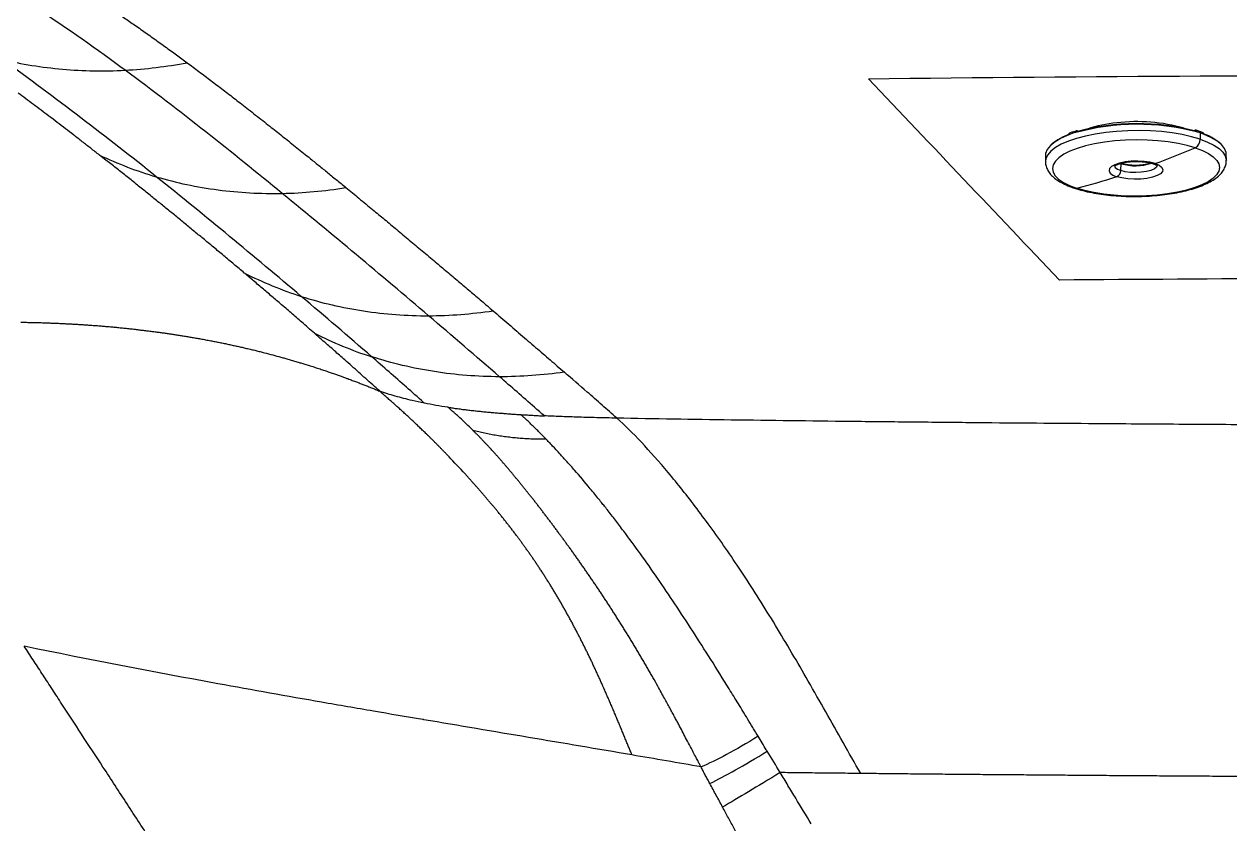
# Model space of a CAD drawing. Extents: x -50 to 28, y -10 to 124.
# Drawn here: x -26.71 to -14.53, y 63.81 to 71.88 of the extents above; entities that cross this region are included whole.
import ezdxf

# ---------------------------------------------------------------- set-up
doc = ezdxf.new("R2010")
doc.units = 0
doc.header["$MEASUREMENT"] = 0
doc.layers.add('GEOMETRY', color=2, linetype='Continuous', lineweight=25)

# ---------------------------------------------------------------- blocks, each defined once
blk = doc.blocks.new('2026 EXCURSION-ENTICE')
at = {"layer": 'GEOMETRY'}
for p, q in [((-4.606, -8.139), (-4.606, -8.137)), ((-4.59, -8.12), (-4.576, -8.125)), ((-3.417, -8.119), (-3.403, -8.114)), ((-3.386, -8.13), (-3.386, -8.132)), ((-3.351, -8.142), (-3.35, -8.205)), ((-3.317, -8.155), (-3.317, -8.153)), ((-4.676, -8.161), (-4.676, -8.163)), ((-14.413, -8.406), (-14.464, -8.366)), ((-4.913, -8.372), (-4.912, -8.433)), ((-3.085, -8.419), (-3.086, -8.358)), ((-4.151, -8.523), (-4.148, -8.452)), ((-12.932, -9.616), (-13.001, -9.557)), ((-10.49, -9.938), (-10.452, -9.97)), ((-9.841, -10.496), (-9.77, -10.558))]:
    blk.add_line(p, q, dxfattribs=at)
at = {"layer": 'GEOMETRY', "flags": 128}
for points in [[(-3.35, -8.205), (-3.436, -8.18), (-3.53, -8.159), (-3.632, -8.142), (-3.74, -8.129), (-3.852, -8.121), (-3.966, -8.118), (-4.081, -8.12), (-4.194, -8.127), (-4.304, -8.138), (-4.41, -8.154), (-4.509, -8.174), (-4.6, -8.198), (-4.681, -8.226), (-4.752, -8.257), (-4.811, -8.291), (-4.857, -8.327), (-4.889, -8.364), (-4.908, -8.402), (-4.912, -8.434)], [(-3.086, -8.358), (-3.088, -8.339), (-3.103, -8.299), (-3.135, -8.26), (-3.181, -8.222), (-3.242, -8.187), (-3.317, -8.155)], [(-4.676, -8.163), (-4.752, -8.195), (-4.814, -8.231), (-4.861, -8.269), (-4.894, -8.309), (-4.91, -8.349), (-4.913, -8.372)], [(-3.399, -8.292), (-3.482, -8.268), (-3.573, -8.248), (-3.672, -8.232), (-3.776, -8.221), (-3.884, -8.214), (-3.994, -8.212), (-4.105, -8.215), (-4.213, -8.223), (-4.317, -8.236), (-4.416, -8.253), (-4.508, -8.274), (-4.592, -8.299), (-4.665, -8.327), (-4.726, -8.358), (-4.776, -8.392), (-4.812, -8.427), (-4.834, -8.464), (-4.841, -8.501), (-4.835, -8.538), (-4.814, -8.575), (-4.779, -8.61), (-4.73, -8.643), (-4.669, -8.673), (-4.597, -8.701)], [(-3.35, -8.205), (-3.275, -8.234), (-3.211, -8.265), (-3.159, -8.299), (-3.121, -8.336), (-3.096, -8.373), (-3.086, -8.412), (-3.085, -8.418)], [(-3.399, -8.292), (-3.327, -8.32), (-3.266, -8.35), (-3.218, -8.384), (-3.183, -8.419), (-3.162, -8.455), (-3.155, -8.492), (-3.163, -8.529), (-3.185, -8.566), (-3.221, -8.601), (-3.27, -8.635), (-3.332, -8.666), (-3.405, -8.694), (-3.488, -8.719), (-3.58, -8.74), (-3.679, -8.757), (-3.784, -8.77), (-3.892, -8.778), (-4.002, -8.781), (-4.112, -8.779), (-4.22, -8.772), (-4.324, -8.761), (-4.423, -8.745), (-4.514, -8.725), (-4.597, -8.701)], [(-3.805, -8.452), (-3.857, -8.439), (-3.916, -8.43), (-3.98, -8.426), (-4.046, -8.428), (-4.108, -8.435), (-4.164, -8.447), (-4.211, -8.463), (-4.245, -8.482), (-4.265, -8.503), (-4.269, -8.525), (-4.258, -8.547), (-4.231, -8.567), (-4.191, -8.584)], [(-4.214, -8.47), (-4.214, -8.472), (-4.207, -8.49), (-4.185, -8.508), (-4.151, -8.523)], [(-3.805, -8.452), (-3.765, -8.469), (-3.739, -8.489), (-3.727, -8.511), (-3.731, -8.533), (-3.751, -8.554), (-3.785, -8.573), (-3.832, -8.589), (-3.888, -8.601), (-3.95, -8.608), (-4.016, -8.609), (-4.08, -8.606), (-4.14, -8.597), (-4.191, -8.584)], [(-3.783, -8.467), (-3.783, -8.469), (-3.791, -8.488), (-3.812, -8.506), (-3.847, -8.521), (-3.892, -8.533), (-3.944, -8.54), (-3.999, -8.543), (-4.055, -8.541), (-4.107, -8.534), (-4.151, -8.523)]]:
    blk.add_lwpolyline(points, dxfattribs=at)
at = {"layer": 'GEOMETRY'}
for centre, radius, start, end in [((-3.986, -9.744), 1.716, 73.9313, 96.9026), ((-4.493, -8.676), 0.55, 108.7458, 130.3058), ((-4.272, -9.231), 1.144, 106.9854, 110.6863), ((-3.984, -10.394), 2.339, 75.1928, 105.4278), ((-3.984, -10.363), 2.315, 75.2067, 105.4139), ((-4.072, -9.366), 1.331, 95.1833, 108.3572), ((-3.723, -9.26), 1.179, 71.5844, 73.398), ((-3.677, -9.124), 1.035, 69.6092, 71.587), ((-3.492, -8.654), 0.533, 50.3493, 71.6018), ((-3.446, -8.208), 0.0959, 298.9673, 2.0485), ((-7.007, 0.272), 9.293, 290.154, 292.8438), ((-4.003, -7.921), 0.546, 254.3852, 285.9672), ((-4.003, -7.973), 0.501, 253.1912, 288.6621), ((-3.816, -8.426), 0.0277, 252.5059, 291.6931), ((-6.737, -0.517), 8.459, 284.6559, 287.5197), ((-4.219, -8.522), 0.0679, 294.8413, 359.4708), ((-4.607, -8.666), 0.0361, 251.9896, 285.7835)]:
    blk.add_arc(centre, radius, start, end, dxfattribs=at)
for points, knots in [([(36.643, -38.985), (36.643, -38.954), (36.643, -38.921), (36.643, -38.852), (36.643, -38.816), (36.643, -38.704), (36.643, -38.626), (36.643, -38.472), (36.643, -38.396), (36.643, -38.292), (36.643, -38.259), (36.643, -38.196), (36.643, -38.166), (36.643, -38.111), (36.643, -38.085), (36.643, -38.037), (36.643, -38.014), (36.643, -37.969), (36.643, -37.946), (36.643, -37.902), (36.643, -37.879), (36.643, -37.767), (36.643, -37.678), (36.643, -37.23), (36.643, -36.871), (36.642, -36.148), (36.642, -35.785), (36.641, -35.053), (36.64, -34.685), (36.636, -33.578), (36.633, -32.836), (36.626, -31.733), (36.623, -31.367), (36.617, -30.639), (36.614, -30.277), (36.607, -29.558), (36.604, -29.2), (36.595, -28.484), (36.591, -28.127), (36.577, -27.054), (36.566, -26.339), (36.528, -24.198), (36.497, -22.774), (36.438, -20.634), (36.416, -19.92), (36.38, -18.848), (36.367, -18.49), (36.341, -17.775), (36.327, -17.417), (36.297, -16.702), (36.282, -16.344), (36.249, -15.628), (36.232, -15.269), (36.196, -14.553), (36.177, -14.195), (36.137, -13.479), (36.116, -13.121), (36.049, -12.049), (35.999, -11.335), (35.881, -9.907), (35.813, -9.194), (35.723, -8.393), (35.713, -8.304), (35.697, -8.17), (35.692, -8.126), (35.682, -8.037), (35.677, -7.992), (35.665, -7.903), (35.659, -7.858), (35.645, -7.768), (35.637, -7.724), (35.621, -7.636), (35.613, -7.592), (35.595, -7.504), (35.585, -7.459), (35.492, -7.062), (35.374, -6.717), (35.071, -6.059), (34.886, -5.746), (34.456, -5.162), (34.212, -4.892), (33.673, -4.406), (33.379, -4.191), (32.753, -3.824), (32.422, -3.672), (31.907, -3.497), (31.732, -3.448), (31.467, -3.387), (31.379, -3.369), (31.245, -3.345), (31.2, -3.337), (31.11, -3.324), (31.065, -3.318), (30.998, -3.309), (30.976, -3.306), (30.931, -3.301), (30.909, -3.299), (30.864, -3.293), (30.842, -3.291), (30.796, -3.285), (30.773, -3.283), (30.702, -3.274), (30.653, -3.269), (30.554, -3.258), (30.505, -3.252), (30.435, -3.244), (30.411, -3.242), (30.366, -3.237), (30.344, -3.234), (30.277, -3.227), (30.232, -3.222), (30.099, -3.208), (30.01, -3.198), (29.208, -3.116), (28.494, -3.054), (27.066, -2.944), (26.352, -2.898), (25.459, -2.845), (25.28, -2.835), (24.922, -2.815), (24.744, -2.806), (24.208, -2.777), (23.852, -2.76), (23.144, -2.726), (22.791, -2.71), (22.088, -2.679), (21.737, -2.665), (21.036, -2.637), (20.684, -2.624), (19.979, -2.599), (19.625, -2.587), (18.914, -2.564), (18.557, -2.554), (17.841, -2.533), (17.484, -2.523), (16.41, -2.495), (15.694, -2.478), (14.261, -2.448), (13.544, -2.435), (12.109, -2.411), (11.392, -2.401), (9.959, -2.383), (9.243, -2.375), (8.169, -2.366), (7.811, -2.363), (7.274, -2.359), (7.095, -2.358), (6.734, -2.356), (6.552, -2.355), (6.182, -2.353), (5.995, -2.352), (5.617, -2.35), (5.425, -2.349), (4.845, -2.347), (4.451, -2.346), (3.863, -2.344), (3.668, -2.344), (3.279, -2.343), (3.087, -2.343), (2.706, -2.342), (2.518, -2.342), (2.146, -2.341), (1.963, -2.341), (1.6, -2.34), (1.42, -2.34), (1.062, -2.34), (0.884, -2.34), (0.347, -2.34), (-0.011, -2.34), (-1.085, -2.34), (-1.8, -2.34), (-3.232, -2.343), (-3.947, -2.344), (-5.379, -2.349), (-6.094, -2.352), (-7.526, -2.361), (-8.241, -2.366), (-9.674, -2.38), (-10.391, -2.388), (-11.827, -2.407), (-12.546, -2.418), (-13.983, -2.443), (-14.701, -2.457), (-16.136, -2.488), (-16.853, -2.506), (-17.747, -2.53), (-17.926, -2.535), (-18.284, -2.546), (-18.463, -2.551), (-18.999, -2.567), (-19.355, -2.578), (-20.064, -2.602), (-20.415, -2.615), (-21.116, -2.641), (-21.464, -2.654), (-22.161, -2.683), (-22.51, -2.697), (-23.209, -2.729), (-23.561, -2.745), (-24.268, -2.78), (-24.623, -2.799), (-25.159, -2.828), (-25.338, -2.838), (-25.695, -2.859), (-25.874, -2.87), (-26.41, -2.903), (-26.768, -2.926), (-27.483, -2.976), (-27.841, -3.003), (-28.557, -3.061), (-28.914, -3.092), (-29.45, -3.142), (-29.628, -3.16), (-29.895, -3.187), (-29.984, -3.196), (-30.118, -3.21), (-30.163, -3.215), (-30.229, -3.222), (-30.252, -3.224), (-30.297, -3.229), (-30.321, -3.232), (-30.391, -3.239), (-30.44, -3.245), (-30.54, -3.256), (-30.59, -3.262), (-30.688, -3.273), (-30.735, -3.278), (-30.827, -3.289), (-30.871, -3.294), (-30.938, -3.302), (-30.96, -3.305), (-31.005, -3.31), (-31.027, -3.313), (-31.095, -3.322), (-31.14, -3.328), (-31.274, -3.349), (-31.363, -3.366), (-31.807, -3.459), (-32.154, -3.569), (-32.819, -3.858), (-33.137, -4.036), (-33.731, -4.452), (-34.006, -4.691), (-34.503, -5.218), (-34.725, -5.507), (-35.106, -6.124), (-35.265, -6.452), (-35.451, -6.963), (-35.505, -7.136), (-35.572, -7.401), (-35.592, -7.49), (-35.619, -7.624), (-35.627, -7.668), (-35.639, -7.735), (-35.643, -7.758), (-35.65, -7.802), (-35.654, -7.825), (-35.66, -7.869), (-35.663, -7.89), (-35.669, -7.933), (-35.672, -7.955), (-35.677, -8), (-35.68, -8.022), (-35.685, -8.067), (-35.688, -8.089), (-35.701, -8.2), (-35.711, -8.289), (-35.742, -8.556), (-35.761, -8.734), (-35.855, -9.624), (-35.919, -10.338), (-36.03, -11.766), (-36.078, -12.481), (-36.163, -13.91), (-36.201, -14.625), (-36.27, -16.055), (-36.301, -16.77), (-36.358, -18.201), (-36.383, -18.916), (-36.43, -20.345), (-36.45, -21.059), (-36.488, -22.485), (-36.505, -23.197), (-36.535, -24.622), (-36.549, -25.335), (-36.572, -26.763), (-36.583, -27.478), (-36.594, -28.372), (-36.596, -28.551), (-36.6, -28.909), (-36.602, -29.088), (-36.608, -29.625), (-36.612, -29.985), (-36.618, -30.708), (-36.621, -31.072), (-36.626, -31.804), (-36.629, -32.173), (-36.635, -33.282), (-36.638, -34.026), (-36.641, -35.133), (-36.642, -35.5), (-36.643, -36.23), (-36.643, -36.592), (-36.643, -37.313), (-36.643, -37.671), (-36.643, -38.074), (-36.643, -38.119), (-36.643, -38.208), (-36.643, -38.252), (-36.643, -38.338), (-36.643, -38.381), (-36.643, -38.463), (-36.643, -38.502), (-36.643, -38.619), (-36.643, -38.692), (-36.643, -38.837), (-36.643, -38.909), (-36.643, -38.985)], [0, 0, 0, 0, 0.000488, 0.000488, 0.000977, 0.000977, 0.001953, 0.001953, 0.00293, 0.00293, 0.003418, 0.003418, 0.003906, 0.003906, 0.004395, 0.004395, 0.004883, 0.004883, 0.005371, 0.005371, 0.005859, 0.005859, 0.007813, 0.007813, 0.015625, 0.015625, 0.023438, 0.023438, 0.03125, 0.03125, 0.046875, 0.046875, 0.054688, 0.054688, 0.0625, 0.0625, 0.070313, 0.070313, 0.078125, 0.078125, 0.09375, 0.09375, 0.125, 0.125, 0.140625, 0.140625, 0.148438, 0.148438, 0.15625, 0.15625, 0.164063, 0.164063, 0.171875, 0.171875, 0.179688, 0.179688, 0.1875, 0.1875, 0.203125, 0.203125, 0.21875, 0.21875, 0.220703, 0.220703, 0.22168, 0.22168, 0.222656, 0.222656, 0.223633, 0.223633, 0.224609, 0.224609, 0.225586, 0.225586, 0.226563, 0.226563, 0.234375, 0.234375, 0.242188, 0.242188, 0.25, 0.25, 0.257813, 0.257813, 0.265625, 0.265625, 0.269531, 0.269531, 0.271484, 0.271484, 0.272461, 0.272461, 0.273438, 0.273438, 0.273926, 0.273926, 0.274414, 0.274414, 0.274902, 0.274902, 0.275391, 0.275391, 0.276367, 0.276367, 0.277344, 0.277344, 0.277832, 0.277832, 0.27832, 0.27832, 0.279297, 0.279297, 0.28125, 0.28125, 0.296875, 0.296875, 0.3125, 0.3125, 0.316406, 0.316406, 0.320313, 0.320313, 0.328125, 0.328125, 0.335938, 0.335938, 0.34375, 0.34375, 0.351563, 0.351563, 0.359375, 0.359375, 0.367188, 0.367188, 0.375, 0.375, 0.390625, 0.390625, 0.40625, 0.40625, 0.421875, 0.421875, 0.4375, 0.4375, 0.445313, 0.445313, 0.449219, 0.449219, 0.453125, 0.453125, 0.457031, 0.457031, 0.460938, 0.460938, 0.46875, 0.46875, 0.472656, 0.472656, 0.476563, 0.476563, 0.480469, 0.480469, 0.484375, 0.484375, 0.488281, 0.488281, 0.492188, 0.492188, 0.5, 0.5, 0.515625, 0.515625, 0.53125, 0.53125, 0.546875, 0.546875, 0.5625, 0.5625, 0.578125, 0.578125, 0.59375, 0.59375, 0.609375, 0.609375, 0.625, 0.625, 0.628906, 0.628906, 0.632813, 0.632813, 0.640625, 0.640625, 0.648438, 0.648438, 0.65625, 0.65625, 0.664063, 0.664063, 0.671875, 0.671875, 0.679688, 0.679688, 0.683594, 0.683594, 0.6875, 0.6875, 0.695313, 0.695313, 0.703125, 0.703125, 0.710938, 0.710938, 0.714844, 0.714844, 0.716797, 0.716797, 0.717773, 0.717773, 0.718262, 0.718262, 0.71875, 0.71875, 0.719727, 0.719727, 0.720703, 0.720703, 0.72168, 0.72168, 0.722656, 0.722656, 0.723145, 0.723145, 0.723633, 0.723633, 0.724609, 0.724609, 0.726563, 0.726563, 0.734375, 0.734375, 0.742188, 0.742188, 0.75, 0.75, 0.757813, 0.757813, 0.765625, 0.765625, 0.769531, 0.769531, 0.771484, 0.771484, 0.772461, 0.772461, 0.772949, 0.772949, 0.773438, 0.773438, 0.773926, 0.773926, 0.774414, 0.774414, 0.774902, 0.774902, 0.775391, 0.775391, 0.777344, 0.777344, 0.78125, 0.78125, 0.796875, 0.796875, 0.8125, 0.8125, 0.828125, 0.828125, 0.84375, 0.84375, 0.859375, 0.859375, 0.875, 0.875, 0.890625, 0.890625, 0.90625, 0.90625, 0.921875, 0.921875, 0.925781, 0.925781, 0.929688, 0.929688, 0.9375, 0.9375, 0.945313, 0.945313, 0.953125, 0.953125, 0.96875, 0.96875, 0.976563, 0.976563, 0.984375, 0.984375, 0.992188, 0.992188, 0.993164, 0.993164, 0.994141, 0.994141, 0.995117, 0.995117, 0.996094, 0.996094, 0.998047, 0.998047, 1, 1, 1, 1]), ([(-14.486, -6.798), (-14.468, -6.81), (-14.432, -6.834), (-14.378, -6.869), (-14.324, -6.906), (-14.269, -6.942), (-14.215, -6.98), (-14.16, -7.017), (-14.084, -7.07), (-13.985, -7.139), (-13.864, -7.226), (-13.783, -7.284), (-13.742, -7.314)], [0, 0, 0, 0, 0.069537, 0.139754, 0.210652, 0.282231, 0.354491, 0.427433, 0.501059, 0.662566, 0.828878, 1, 1, 1, 1]), ([(-13.742, -7.314), (-13.723, -7.327), (-13.687, -7.354), (-13.633, -7.393), (-13.597, -7.42), (-13.579, -7.433)], [0, 0, 0, 0, 0.33285, 0.666183, 1, 1, 1, 1]), ([(-13.579, -7.433), (-13.559, -7.448), (-13.519, -7.478), (-13.459, -7.523), (-13.418, -7.553), (-13.398, -7.568)], [0, 0, 0, 0, 0.325309, 0.658642, 1, 1, 1, 1]), ([(-13.398, -7.568), (-13.378, -7.584), (-13.338, -7.614), (-13.277, -7.66), (-13.216, -7.707), (-13.154, -7.754), (-13.091, -7.802), (-13.049, -7.835), (-13.028, -7.851)], [0, 0, 0, 0, 0.160157, 0.322917, 0.488281, 0.65625, 0.826823, 1, 1, 1, 1]), ([(-14.975, -7.972), (-15.001, -7.953), (-15.053, -7.913), (-15.131, -7.855), (-15.208, -7.797), (-15.26, -7.759), (-15.285, -7.74)], [0, 0, 0, 0, 0.254942, 0.506586, 0.754936, 1, 1, 1, 1]), ([(-13.028, -7.851), (-13.005, -7.87), (-12.958, -7.906), (-12.887, -7.962), (-12.816, -8.018), (-12.726, -8.088), (-12.617, -8.175), (-12.487, -8.279), (-12.399, -8.35), (-12.355, -8.385)], [0, 0, 0, 0, 0.103416, 0.207495, 0.312236, 0.417639, 0.605036, 0.799156, 1, 1, 1, 1]), ([(-14.464, -8.366), (-14.493, -8.343), (-14.551, -8.298), (-14.637, -8.231), (-14.723, -8.165), (-14.807, -8.1), (-14.891, -8.036), (-14.947, -7.993), (-14.975, -7.972)], [0, 0, 0, 0, 0.17217, 0.342134, 0.509896, 0.675459, 0.838826, 1, 1, 1, 1]), ([(-4.676, -8.161), (-4.676, -8.158), (-4.676, -8.152), (-4.672, -8.146), (-4.669, -8.145), (-4.667, -8.144)], [0, 0, 0, 0, 0.363847, 0.726319, 1, 1, 1, 1]), ([(-4.596, -8.12), (-4.61, -8.124), (-4.635, -8.132), (-4.658, -8.141), (-4.668, -8.144)], [0, 0, 0, 0, 0.554317, 1, 1, 1, 1]), ([(-4.59, -8.12), (-4.592, -8.12), (-4.596, -8.119), (-4.602, -8.122), (-4.606, -8.128), (-4.606, -8.134), (-4.606, -8.137)], [0, 0, 0, 0, 0.249258, 0.500325, 0.751368, 1, 1, 1, 1]), ([(-4.606, -8.139), (-4.606, -8.138), (-4.606, -8.135), (-4.604, -8.133), (-4.603, -8.132), (-4.601, -8.132), (-4.6, -8.132), (-4.599, -8.132)], [0, 0, 0, 0, 0.249496, 0.499284, 0.749092, 0.873165, 1, 1, 1, 1]), ([(-3.386, -8.13), (-3.386, -8.128), (-3.387, -8.122), (-3.391, -8.116), (-3.396, -8.112), (-3.401, -8.113), (-3.403, -8.114)], [0, 0, 0, 0, 0.250657, 0.500369, 0.749261, 1, 1, 1, 1]), ([(-3.325, -8.137), (-3.338, -8.133), (-3.361, -8.124), (-3.386, -8.117), (-3.397, -8.113)], [0, 0, 0, 0, 0.554605, 1, 1, 1, 1]), ([(-3.393, -8.125), (-3.392, -8.125), (-3.391, -8.125), (-3.389, -8.126), (-3.387, -8.128), (-3.387, -8.129), (-3.386, -8.13)], [0, 0, 0, 0, 0.249998, 0.499998, 0.749999, 1, 1, 1, 1]), ([(-3.326, -8.137), (-3.325, -8.138), (-3.321, -8.139), (-3.318, -8.145), (-3.317, -8.151), (-3.317, -8.153)], [0, 0, 0, 0, 0.270836, 0.637157, 1, 1, 1, 1]), ([(-12.355, -8.385), (-12.324, -8.41), (-12.262, -8.46), (-12.169, -8.536), (-12.073, -8.615), (-12.008, -8.667), (-11.976, -8.694)], [0, 0, 0, 0, 0.241096, 0.488129, 0.741097, 1, 1, 1, 1]), ([(-13.901, -8.814), (-13.935, -8.786), (-14.004, -8.73), (-14.107, -8.648), (-14.209, -8.566), (-14.311, -8.486), (-14.379, -8.432), (-14.413, -8.406)], [0, 0, 0, 0, 0.203266, 0.404887, 0.604876, 0.803243, 1, 1, 1, 1]), ([(-4.91, -8.435), (-4.911, -8.442), (-4.911, -8.465), (-4.899, -8.502), (-4.876, -8.543), (-4.842, -8.582), (-4.796, -8.618), (-4.738, -8.652), (-4.678, -8.679), (-4.635, -8.695), (-4.618, -8.7)], [0, 0, 0, 0, 0.059678, 0.181995, 0.305935, 0.438749, 0.584252, 0.739778, 0.898026, 1, 1, 1, 1]), ([(-4.618, -8.7), (-4.604, -8.705), (-4.564, -8.718), (-4.492, -8.736), (-4.399, -8.754), (-4.302, -8.768), (-4.2, -8.778), (-4.096, -8.783), (-3.991, -8.785), (-3.886, -8.781), (-3.782, -8.774), (-3.682, -8.762), (-3.585, -8.746), (-3.494, -8.727), (-3.409, -8.703), (-3.332, -8.676), (-3.263, -8.644), (-3.203, -8.609), (-3.155, -8.57), (-3.119, -8.529), (-3.097, -8.487), (-3.085, -8.449), (-3.087, -8.426), (-3.087, -8.417)], [0, 0, 0, 0, 0.0268698, 0.0786185, 0.1299683, 0.1809956, 0.2318087, 0.282488, 0.3330961, 0.3836855, 0.4342969, 0.4849739, 0.5357742, 0.5867697, 0.6380565, 0.6897672, 0.7420845, 0.7952274, 0.8492869, 0.8956014, 0.9378193, 0.9775371, 1, 1, 1, 1]), ([(-4.216, -8.478), (-4.216, -8.477), (-4.215, -8.477), (-4.204, -8.468), (-4.181, -8.458), (-4.148, -8.447), (-4.105, -8.438), (-4.056, -8.432), (-4.002, -8.429), (-3.948, -8.431), (-3.897, -8.436), (-3.854, -8.444), (-3.833, -8.45), (-3.824, -8.453)], [0, 0, 0, 0, 0.057898, 0.138367, 0.223308, 0.315276, 0.412618, 0.513319, 0.615828, 0.719057, 0.822052, 0.923794, 1, 1, 1, 1]), ([(-3.824, -8.453), (-3.818, -8.455), (-3.804, -8.46), (-3.788, -8.468), (-3.78, -8.475), (-3.781, -8.474), (-3.781, -8.474)], [0, 0, 0, 0, 0.213776, 0.553672, 0.87008, 1, 1, 1, 1]), ([(-11.976, -8.694), (-11.932, -8.73), (-11.842, -8.804), (-11.752, -8.878), (-11.706, -8.916)], [0, 0, 0, 0, 0.487904, 1, 1, 1, 1]), ([(-13.417, -9.209), (-13.45, -9.183), (-13.514, -9.129), (-13.611, -9.05), (-13.708, -8.97), (-13.804, -8.892), (-13.869, -8.84), (-13.901, -8.814)], [0, 0, 0, 0, 0.201611, 0.402406, 0.602396, 0.80159, 1, 1, 1, 1]), ([(-11.706, -8.916), (-11.666, -8.949), (-11.585, -9.016), (-11.461, -9.119), (-11.335, -9.225), (-11.205, -9.333), (-11.117, -9.407), (-11.073, -9.444)], [0, 0, 0, 0, 0.188433, 0.382652, 0.582653, 0.788437, 1, 1, 1, 1]), ([(-13.002, -9.557), (-13.036, -9.527), (-13.105, -9.469), (-13.209, -9.382), (-13.313, -9.295), (-13.383, -9.238), (-13.417, -9.209)], [0, 0, 0, 0, 0.250951, 0.501259, 0.750937, 1, 1, 1, 1]), ([(-11.073, -9.444), (-11.034, -9.477), (-10.956, -9.543), (-10.839, -9.641), (-10.722, -9.74), (-10.606, -9.839), (-10.528, -9.905), (-10.49, -9.938)], [0, 0, 0, 0, 0.199763, 0.399645, 0.599645, 0.799763, 1, 1, 1, 1]), ([(-12.638, -9.866), (-12.671, -9.838), (-12.736, -9.782), (-12.834, -9.699), (-12.899, -9.643), (-12.932, -9.616)], [0, 0, 0, 0, 0.333214, 0.666541, 1, 1, 1, 1]), ([(-12.42, -10.054), (-12.457, -10.023), (-12.529, -9.96), (-12.602, -9.897), (-12.638, -9.866)], [0, 0, 0, 0, 0.500575, 1, 1, 1, 1]), ([(-10.452, -9.97), (-10.398, -10.016), (-10.292, -10.107), (-10.186, -10.198), (-10.134, -10.243)], [0, 0, 0, 0, 0.508412, 1, 1, 1, 1]), ([(-15.259, -10.054), (-15.243, -10.054), (-15.211, -10.054), (-15.163, -10.055), (-15.114, -10.056), (-15.065, -10.057), (-15.016, -10.059), (-14.966, -10.061), (-14.916, -10.063), (-14.882, -10.064), (-14.865, -10.065)], [0, 0, 0, 0, 0.119229, 0.240389, 0.363302, 0.487816, 0.613808, 0.741193, 0.869924, 1, 1, 1, 1]), ([(-14.865, -10.065), (-14.852, -10.065), (-14.824, -10.067), (-14.784, -10.069), (-14.744, -10.071), (-14.705, -10.073), (-14.68, -10.075), (-14.667, -10.075)], [0, 0, 0, 0, 0.205882, 0.408655, 0.608474, 0.805521, 1, 1, 1, 1]), ([(-14.667, -10.075), (-14.651, -10.076), (-14.621, -10.078), (-14.575, -10.082), (-14.529, -10.085), (-14.498, -10.087), (-14.483, -10.088)], [0, 0, 0, 0, 0.249593, 0.499236, 0.74942, 1, 1, 1, 1]), ([(-14.483, -10.088), (-14.467, -10.09), (-14.436, -10.092), (-14.39, -10.096), (-14.342, -10.1), (-14.293, -10.105), (-14.244, -10.11), (-14.194, -10.115), (-14.143, -10.12), (-14.109, -10.124), (-14.092, -10.126)], [0, 0, 0, 0, 0.115555, 0.234076, 0.355413, 0.479424, 0.605982, 0.73498, 0.866335, 1, 1, 1, 1]), ([(-12.294, -10.164), (-12.315, -10.145), (-12.357, -10.109), (-12.4, -10.072), (-12.42, -10.054)], [0, 0, 0, 0, 0.505924, 1, 1, 1, 1]), ([(-14.092, -10.126), (-14.076, -10.128), (-14.046, -10.132), (-14, -10.137), (-13.957, -10.143), (-13.914, -10.148), (-13.872, -10.154), (-13.831, -10.159), (-13.791, -10.165), (-13.752, -10.171), (-13.726, -10.174), (-13.713, -10.176)], [0, 0, 0, 0, 0.120361, 0.238203, 0.353596, 0.466626, 0.577392, 0.686001, 0.792564, 0.897194, 1, 1, 1, 1]), ([(-13.713, -10.176), (-13.7, -10.179), (-13.671, -10.183), (-13.628, -10.19), (-13.584, -10.197), (-13.538, -10.205), (-13.49, -10.213), (-13.442, -10.221), (-13.392, -10.231), (-13.358, -10.237), (-13.341, -10.24)], [0, 0, 0, 0, 0.109452, 0.223524, 0.342242, 0.465459, 0.593014, 0.724736, 0.860453, 1, 1, 1, 1]), ([(-12.204, -10.243), (-12.219, -10.23), (-12.249, -10.203), (-12.279, -10.177), (-12.294, -10.164)], [0, 0, 0, 0, 0.504551, 1, 1, 1, 1]), ([(-13.341, -10.24), (-13.326, -10.243), (-13.295, -10.249), (-13.25, -10.258), (-13.204, -10.267), (-13.159, -10.277), (-13.114, -10.287), (-13.069, -10.296), (-13.025, -10.307), (-12.995, -10.313), (-12.98, -10.317)], [0, 0, 0, 0, 0.124726, 0.249573, 0.374485, 0.499434, 0.624419, 0.749466, 0.874631, 1, 1, 1, 1]), ([(-12.98, -10.317), (-12.964, -10.321), (-12.932, -10.328), (-12.886, -10.339), (-12.842, -10.35), (-12.784, -10.365), (-12.714, -10.383), (-12.659, -10.398), (-12.632, -10.406)], [0, 0, 0, 0, 0.137249, 0.268554, 0.394075, 0.513944, 0.761815, 1, 1, 1, 1]), ([(-11.988, -10.433), (-12.023, -10.402), (-12.094, -10.339), (-12.166, -10.276), (-12.204, -10.243)], [0, 0, 0, 0, 0.47989, 1, 1, 1, 1]), ([(-10.134, -10.243), (-10.085, -10.286), (-9.986, -10.37), (-9.889, -10.454), (-9.841, -10.496)], [0, 0, 0, 0, 0.509162, 1, 1, 1, 1]), ([(-12.632, -10.406), (-12.618, -10.41), (-12.591, -10.417), (-12.549, -10.429), (-12.504, -10.442), (-12.474, -10.451), (-12.458, -10.456)], [0, 0, 0, 0, 0.224299, 0.46592, 0.72461, 1, 1, 1, 1]), ([(-12.458, -10.456), (-12.446, -10.46), (-12.419, -10.468), (-12.378, -10.48), (-12.334, -10.494), (-12.303, -10.504), (-12.287, -10.509)], [0, 0, 0, 0, 0.216738, 0.455877, 0.717099, 1, 1, 1, 1]), ([(-11.776, -10.623), (-11.799, -10.602), (-11.845, -10.56), (-11.916, -10.496), (-11.964, -10.454), (-11.988, -10.433)], [0, 0, 0, 0, 0.3283759, 0.6617047, 1, 1, 1, 1]), ([(-11.183, -10.87), (-11.186, -10.868), (-11.246, -10.814), (-11.423, -10.658), (-11.598, -10.504), (-11.715, -10.402)], [361.379344, 361.379344, 361.379344, 361.379344, 362.070638, 374.977043, 400.789854, 400.789854, 400.789854, 400.789854]), ([(-12.287, -10.509), (-12.27, -10.515), (-12.238, -10.525), (-12.19, -10.541), (-12.146, -10.556), (-12.103, -10.571), (-12.063, -10.585), (-12.026, -10.598), (-11.99, -10.611), (-11.968, -10.619), (-11.957, -10.623)], [0, 0, 0, 0, 0.148782, 0.290565, 0.425413, 0.553437, 0.674769, 0.789552, 0.897922, 1, 1, 1, 1]), ([(-11.957, -10.623), (-11.942, -10.629), (-11.912, -10.64), (-11.871, -10.655), (-11.832, -10.67), (-11.807, -10.68), (-11.795, -10.685)], [0, 0, 0, 0, 0.276976, 0.535772, 0.776725, 1, 1, 1, 1]), ([(-11.795, -10.685), (-11.782, -10.69), (-11.755, -10.7), (-11.729, -10.711), (-11.716, -10.716)], [0, 0, 0, 0, 0.5111443, 1, 1, 1, 1]), ([(-9.972, -10.999), (-10.005, -10.97), (-10.155, -10.838), (-10.306, -10.706), (-10.425, -10.604)], [361.379344, 361.379344, 361.379344, 361.379344, 368.664392, 394.477202, 394.477202, 394.477202, 394.477202]), ([(-11.716, -10.716), (-11.703, -10.721), (-11.676, -10.732), (-11.649, -10.743), (-11.634, -10.749)], [0, 0, 0, 0, 0.473862, 1, 1, 1, 1]), ([(-11.306, -10.844), (-11.365, -10.83), (-11.422, -10.815), (-11.532, -10.784), (-11.584, -10.767), (-11.634, -10.749)], [0, 0, 0, 0, 0.5, 0.5, 1, 1, 1, 1]), ([(-11.524, -10.847), (-11.53, -10.842), (-11.541, -10.832), (-11.558, -10.817), (-11.574, -10.803), (-11.59, -10.789), (-11.605, -10.776), (-11.62, -10.762), (-11.629, -10.754), (-11.634, -10.749)], [0, 0, 0, 0, 0.147328, 0.293195, 0.437585, 0.580482, 0.721865, 0.861713, 1, 1, 1, 1]), ([(-9.24, -11.021), (-9.29, -10.978), (-9.339, -10.934), (-9.439, -10.846), (-9.489, -10.802), (-9.54, -10.758)], [0, 0, 0, 0, 0.5, 0.5, 1, 1, 1, 1]), ([(-11.391, -10.966), (-11.397, -10.961), (-11.409, -10.95), (-11.427, -10.934), (-11.444, -10.918), (-11.461, -10.903), (-11.477, -10.889), (-11.493, -10.874), (-11.509, -10.86), (-11.519, -10.851), (-11.524, -10.847)], [0, 0, 0, 0, 0.131017, 0.260317, 0.387902, 0.513771, 0.63792, 0.760346, 0.881042, 1, 1, 1, 1]), ([(-10.945, -10.912), (-10.937, -10.913), (-10.921, -10.916), (-10.897, -10.919), (-10.872, -10.923), (-10.848, -10.926), (-10.823, -10.929), (-10.798, -10.933), (-10.773, -10.936), (-10.748, -10.939), (-10.723, -10.942), (-10.698, -10.945), (-10.672, -10.947), (-10.647, -10.95), (-10.621, -10.953), (-10.604, -10.955), (-10.596, -10.955)], [0, 0, 0, 0, 0.07407, 0.147702, 0.220904, 0.293683, 0.366048, 0.438006, 0.509564, 0.580732, 0.651517, 0.721927, 0.791972, 0.86166, 0.931, 1, 1, 1, 1]), ([(-10.825, -11.019), (-10.83, -11.014), (-10.842, -11.003), (-10.861, -10.986), (-10.886, -10.964), (-10.914, -10.939), (-10.934, -10.921), (-10.945, -10.912)], [0, 0, 0, 0, 0.120717, 0.281126, 0.481202, 0.720876, 1, 1, 1, 1]), ([(-10.596, -10.955), (-10.587, -10.956), (-10.571, -10.958), (-10.545, -10.96), (-10.52, -10.963), (-10.495, -10.965), (-10.469, -10.967), (-10.444, -10.969), (-10.418, -10.971), (-10.393, -10.973), (-10.367, -10.975), (-10.341, -10.977), (-10.315, -10.979), (-10.289, -10.981), (-10.263, -10.983), (-10.237, -10.984), (-10.219, -10.986), (-10.21, -10.986)], [0, 0, 0, 0, 0.068401, 0.136515, 0.204349, 0.271913, 0.339216, 0.406268, 0.473077, 0.539654, 0.606008, 0.672148, 0.738085, 0.803829, 0.869389, 0.934776, 1, 1, 1, 1]), ([(-11.254, -11.094), (-11.26, -11.088), (-11.272, -11.076), (-11.291, -11.059), (-11.308, -11.042), (-11.326, -11.026), (-11.343, -11.01), (-11.359, -10.995), (-11.375, -10.981), (-11.386, -10.971), (-11.391, -10.966)], [0, 0, 0, 0, 0.132679, 0.263128, 0.391388, 0.517479, 0.6414, 0.763134, 0.882667, 1, 1, 1, 1]), ([(-10.21, -10.986), (-10.201, -10.987), (-10.184, -10.988), (-10.157, -10.989), (-10.13, -10.991), (-10.103, -10.992), (-10.076, -10.994), (-10.049, -10.995), (-10.031, -10.996), (-10.022, -10.997)], [0, 0, 0, 0, 0.143516, 0.286773, 0.429794, 0.572604, 0.715225, 0.857683, 1, 1, 1, 1]), ([(-9.958, -11.23), (-9.964, -11.225), (-9.975, -11.213), (-9.991, -11.196), (-10.007, -11.18), (-10.023, -11.164), (-10.039, -11.148), (-10.055, -11.133), (-10.07, -11.117), (-10.086, -11.103), (-10.101, -11.088), (-10.115, -11.074), (-10.13, -11.06), (-10.144, -11.046), (-10.158, -11.033), (-10.172, -11.02), (-10.186, -11.008), (-10.195, -11), (-10.2, -10.995)], [0, 0, 0, 0, 0.063478, 0.126793, 0.189952, 0.252963, 0.315831, 0.378564, 0.44117, 0.503654, 0.566024, 0.628286, 0.690449, 0.752518, 0.814501, 0.876404, 0.938235, 1, 1, 1, 1]), ([(-10.022, -10.997), (-10.013, -10.997), (-9.997, -10.998), (-9.98, -10.999), (-9.972, -10.999)], [0, 0, 0, 0, 0.500015, 1, 1, 1, 1]), ([(-9.649, -11.011), (-9.705, -11.01), (-9.76, -11.008), (-9.867, -11.004), (-9.92, -11.001), (-9.972, -10.999)], [0, 0, 0, 0, 0.5, 0.5, 1, 1, 1, 1]), ([(-2.775, -11.089), (-3.054, -11.088), (-3.336, -11.086), (-3.904, -11.082), (-4.19, -11.08), (-4.478, -11.078)], [0, 0, 0, 0, 0.5, 0.5, 1, 1, 1, 1]), ([(-11.108, -11.235), (-11.115, -11.228), (-11.128, -11.215), (-11.148, -11.196), (-11.167, -11.177), (-11.186, -11.159), (-11.204, -11.142), (-11.221, -11.125), (-11.238, -11.109), (-11.248, -11.099), (-11.254, -11.094)], [0, 0, 0, 0, 0.13633, 0.26938, 0.399176, 0.525742, 0.649099, 0.769264, 0.886229, 1, 1, 1, 1]), ([(-10.694, -11.143), (-10.685, -11.146), (-10.665, -11.151), (-10.635, -11.158), (-10.605, -11.165), (-10.575, -11.171), (-10.544, -11.178), (-10.513, -11.183), (-10.483, -11.189), (-10.451, -11.194), (-10.42, -11.199), (-10.389, -11.204), (-10.357, -11.208), (-10.336, -11.211), (-10.325, -11.212)], [0, 0, 0, 0, 0.082299, 0.164756, 0.247379, 0.330179, 0.413164, 0.496343, 0.579727, 0.663323, 0.747139, 0.831186, 0.91547, 1, 1, 1, 1]), ([(-10.501, -11.345), (-10.507, -11.339), (-10.519, -11.326), (-10.537, -11.306), (-10.556, -11.286), (-10.575, -11.266), (-10.594, -11.246), (-10.614, -11.225), (-10.633, -11.205), (-10.654, -11.184), (-10.674, -11.164), (-10.688, -11.15), (-10.694, -11.143)], [0, 0, 0, 0, 0.089677, 0.18155, 0.275633, 0.372041, 0.470797, 0.571911, 0.675387, 0.781224, 0.889425, 1, 1, 1, 1]), ([(-10.954, -11.391), (-10.962, -11.383), (-10.977, -11.367), (-11, -11.344), (-11.022, -11.321), (-11.044, -11.299), (-11.066, -11.277), (-11.087, -11.256), (-11.101, -11.242), (-11.108, -11.235)], [0, 0, 0, 0, 0.1472263, 0.2929557, 0.4372126, 0.5800214, 0.7214063, 0.8613912, 1, 1, 1, 1]), ([(-10.325, -11.212), (-10.315, -11.213), (-10.294, -11.216), (-10.263, -11.219), (-10.232, -11.221), (-10.201, -11.224), (-10.17, -11.226), (-10.139, -11.228), (-10.109, -11.229), (-10.078, -11.23), (-10.048, -11.231), (-10.018, -11.231), (-9.988, -11.231), (-9.968, -11.231), (-9.958, -11.23)], [0, 0, 0, 0, 0.086737, 0.172823, 0.258267, 0.343078, 0.427267, 0.510842, 0.593814, 0.676194, 0.757992, 0.839218, 0.919885, 1, 1, 1, 1]), ([(-9.816, -11.381), (-9.84, -11.355), (-9.864, -11.329), (-9.9, -11.291), (-9.912, -11.279), (-9.935, -11.254), (-9.947, -11.242), (-9.958, -11.23)], [0, 0, 0, 0, 0.5, 0.5, 0.75, 0.75, 1, 1, 1, 1]), ([(-10.315, -11.559), (-10.321, -11.551), (-10.335, -11.534), (-10.355, -11.511), (-10.376, -11.487), (-10.397, -11.463), (-10.417, -11.439), (-10.438, -11.415), (-10.459, -11.392), (-10.48, -11.368), (-10.494, -11.353), (-10.501, -11.345)], [0, 0, 0, 0, 0.106757, 0.214579, 0.32347, 0.433435, 0.544482, 0.656619, 0.769856, 0.884268, 1, 1, 1, 1]), ([(-9.667, -11.547), (-9.692, -11.518), (-9.718, -11.49), (-9.767, -11.435), (-9.792, -11.408), (-9.816, -11.381)], [0, 0, 0, 0, 0.5, 0.5, 1, 1, 1, 1]), ([(-10.7, -11.666), (-10.707, -11.658), (-10.721, -11.642), (-10.743, -11.618), (-10.767, -11.591), (-10.783, -11.573), (-10.792, -11.564)], [0, 0, 0, 0, 0.221493, 0.462119, 0.721687, 1, 1, 1, 1]), ([(-10.122, -11.795), (-10.129, -11.786), (-10.143, -11.768), (-10.165, -11.741), (-10.186, -11.714), (-10.208, -11.688), (-10.229, -11.662), (-10.25, -11.636), (-10.272, -11.61), (-10.293, -11.584), (-10.307, -11.567), (-10.315, -11.559)], [0, 0, 0, 0, 0.10961, 0.219593, 0.329947, 0.440676, 0.551779, 0.663259, 0.77512, 0.887365, 1, 1, 1, 1]), ([(-10.62, -11.756), (-10.627, -11.748), (-10.64, -11.733), (-10.66, -11.711), (-10.68, -11.688), (-10.693, -11.673), (-10.7, -11.666)], [0, 0, 0, 0, 0.245353, 0.493823, 0.74538, 1, 1, 1, 1]), ([(-10.44, -11.969), (-10.448, -11.96), (-10.462, -11.942), (-10.484, -11.915), (-10.506, -11.889), (-10.529, -11.862), (-10.551, -11.835), (-10.574, -11.809), (-10.597, -11.782), (-10.613, -11.764), (-10.62, -11.756)], [0, 0, 0, 0, 0.121157, 0.243424, 0.36678, 0.491224, 0.616776, 0.743432, 0.871178, 1, 1, 1, 1]), ([(-9.824, -12.185), (-9.832, -12.174), (-9.847, -12.153), (-9.871, -12.122), (-9.894, -12.09), (-9.917, -12.06), (-9.94, -12.029), (-9.963, -11.999), (-9.986, -11.969), (-10.009, -11.939), (-10.032, -11.909), (-10.055, -11.88), (-10.077, -11.851), (-10.1, -11.823), (-10.114, -11.804), (-10.122, -11.795)], [0, 0, 0, 0, 0.078128, 0.155914, 0.233511, 0.310931, 0.388175, 0.465245, 0.542142, 0.618868, 0.695425, 0.771815, 0.84804, 0.9241, 1, 1, 1, 1]), ([(-9.338, -11.945), (-9.345, -11.936), (-9.361, -11.915), (-9.389, -11.881), (-9.423, -11.838), (-9.464, -11.788), (-9.493, -11.753), (-9.508, -11.734)], [0, 0, 0, 0, 0.12332, 0.285124, 0.485172, 0.723369, 1, 1, 1, 1]), ([(-10.251, -12.21), (-10.259, -12.199), (-10.274, -12.179), (-10.298, -12.148), (-10.321, -12.118), (-10.345, -12.088), (-10.368, -12.058), (-10.392, -12.028), (-10.416, -11.998), (-10.432, -11.978), (-10.44, -11.969)], [0, 0, 0, 0, 0.123443, 0.247335, 0.371689, 0.496519, 0.621808, 0.747519, 0.873601, 1, 1, 1, 1]), ([(-9.001, -12.393), (-9.058, -12.314), (-9.114, -12.237), (-9.199, -12.125), (-9.226, -12.088), (-9.282, -12.016), (-9.31, -11.98), (-9.338, -11.945)], [0, 0, 0, 0, 0.5, 0.5, 0.75, 0.75, 1, 1, 1, 1]), ([(-10.068, -12.466), (-10.074, -12.457), (-10.088, -12.437), (-10.108, -12.408), (-10.128, -12.379), (-10.149, -12.35), (-10.169, -12.321), (-10.19, -12.293), (-10.21, -12.265), (-10.231, -12.237), (-10.244, -12.219), (-10.251, -12.21)], [0, 0, 0, 0, 0.111539, 0.222998, 0.334365, 0.445627, 0.556775, 0.667796, 0.77868, 0.889418, 1, 1, 1, 1]), ([(-9.718, -12.329), (-9.726, -12.319), (-9.74, -12.3), (-9.761, -12.271), (-9.782, -12.242), (-9.803, -12.213), (-9.817, -12.194), (-9.824, -12.185)], [0, 0, 0, 0, 0.201274, 0.401829, 0.601662, 0.800982, 1, 1, 1, 1]), ([(-9.285, -12.963), (-9.293, -12.951), (-9.309, -12.926), (-9.333, -12.889), (-9.357, -12.853), (-9.381, -12.816), (-9.405, -12.78), (-9.429, -12.744), (-9.453, -12.708), (-9.478, -12.673), (-9.502, -12.637), (-9.526, -12.602), (-9.55, -12.567), (-9.574, -12.533), (-9.598, -12.498), (-9.622, -12.464), (-9.646, -12.43), (-9.67, -12.396), (-9.694, -12.362), (-9.71, -12.34), (-9.718, -12.329)], [0, 0, 0, 0, 0.055829, 0.111653, 0.167464, 0.223259, 0.279032, 0.334779, 0.390494, 0.446175, 0.501816, 0.557416, 0.612972, 0.668391, 0.723626, 0.778937, 0.834286, 0.889583, 0.944823, 1, 1, 1, 1]), ([(-9.704, -13.065), (-9.71, -13.054), (-9.723, -13.03), (-9.742, -12.996), (-9.761, -12.961), (-9.781, -12.927), (-9.8, -12.893), (-9.82, -12.859), (-9.84, -12.825), (-9.86, -12.791), (-9.88, -12.758), (-9.901, -12.724), (-9.921, -12.691), (-9.942, -12.659), (-9.962, -12.626), (-9.983, -12.594), (-10.004, -12.561), (-10.025, -12.529), (-10.046, -12.498), (-10.061, -12.477), (-10.068, -12.466)], [0, 0, 0, 0, 0.055376, 0.110819, 0.166321, 0.221873, 0.277465, 0.33309, 0.388738, 0.444402, 0.500071, 0.555738, 0.611394, 0.667031, 0.72264, 0.778214, 0.833745, 0.889225, 0.944645, 1, 1, 1, 1]), ([(-8.875, -13.64), (-8.883, -13.627), (-8.899, -13.6), (-8.922, -13.559), (-8.945, -13.519), (-8.969, -13.478), (-8.993, -13.438), (-9.017, -13.397), (-9.04, -13.357), (-9.064, -13.317), (-9.089, -13.277), (-9.113, -13.237), (-9.137, -13.198), (-9.162, -13.158), (-9.186, -13.119), (-9.211, -13.08), (-9.236, -13.041), (-9.26, -13.002), (-9.277, -12.976), (-9.285, -12.963)], [0, 0, 0, 0, 0.05821, 0.116479, 0.17483, 0.233304, 0.291913, 0.350615, 0.409394, 0.468245, 0.52716, 0.586133, 0.645157, 0.704226, 0.763333, 0.82247, 0.881632, 0.94081, 1, 1, 1, 1]), ([(-9.532, -13.401), (-9.538, -13.389), (-9.55, -13.363), (-9.569, -13.325), (-9.588, -13.288), (-9.607, -13.25), (-9.626, -13.213), (-9.645, -13.176), (-9.665, -13.139), (-9.684, -13.102), (-9.697, -13.077), (-9.704, -13.065)], [0, 0, 0, 0, 0.111289, 0.222587, 0.333871, 0.445118, 0.556305, 0.667409, 0.778407, 0.889278, 1, 1, 1, 1]), ([(-11.697, -18.729), (-11.709, -18.711), (-11.733, -18.674), (-11.769, -18.618), (-11.806, -18.561), (-11.844, -18.503), (-11.882, -18.445), (-11.921, -18.385), (-11.961, -18.325), (-12, -18.264), (-12.057, -18.177), (-12.134, -18.059), (-12.227, -17.917), (-12.329, -17.76), (-12.474, -17.539), (-12.669, -17.24), (-12.907, -16.875), (-13.157, -16.493), (-13.416, -16.096), (-13.675, -15.698), (-13.933, -15.304), (-14.181, -14.923), (-14.418, -14.56), (-14.642, -14.217), (-14.817, -13.949), (-14.951, -13.743), (-15.029, -13.624), (-15.09, -13.53), (-15.135, -13.461), (-15.18, -13.393), (-15.21, -13.347), (-15.225, -13.324)], [0, 0, 0, 0, 0.010294, 0.020782, 0.031464, 0.042339, 0.053409, 0.064671, 0.076127, 0.087775, 0.099616, 0.126039, 0.155232, 0.181323, 0.216719, 0.283688, 0.355036, 0.429405, 0.50486, 0.582097, 0.653526, 0.722793, 0.788815, 0.846758, 0.903161, 0.92813, 0.952906, 0.964644, 0.976404, 0.988189, 1, 1, 1, 1]), ([(-9.377, -13.736), (-9.382, -13.724), (-9.393, -13.7), (-9.409, -13.663), (-9.426, -13.626), (-9.443, -13.589), (-9.46, -13.552), (-9.478, -13.515), (-9.495, -13.477), (-9.513, -13.439), (-9.526, -13.414), (-9.532, -13.401)], [0, 0, 0, 0, 0.10724, 0.215468, 0.324676, 0.434856, 0.545999, 0.658095, 0.771135, 0.885108, 1, 1, 1, 1]), ([(-7.92, -14.058), (-7.935, -14.032), (-7.951, -14.007), (-7.982, -13.956), (-7.997, -13.931), (-8.044, -13.855), (-8.075, -13.805), (-8.168, -13.654), (-8.23, -13.555), (-8.292, -13.457)], [0, 0, 0, 0, 0.125, 0.125, 0.25, 0.25, 0.5, 0.5, 1, 1, 1, 1]), ([(-9.226, -14.087), (-9.232, -14.072), (-9.244, -14.043), (-9.262, -13.999), (-9.281, -13.955), (-9.3, -13.911), (-9.319, -13.868), (-9.338, -13.824), (-9.357, -13.78), (-9.37, -13.751), (-9.377, -13.736)], [0, 0, 0, 0, 0.123891, 0.248188, 0.372845, 0.497817, 0.623061, 0.748533, 0.874193, 1, 1, 1, 1]), ([(-8.615, -14.115), (-8.622, -14.102), (-8.636, -14.076), (-8.658, -14.035), (-8.681, -13.992), (-8.706, -13.946), (-8.732, -13.899), (-8.75, -13.866), (-8.759, -13.85)], [0, 0, 0, 0, 0.144963, 0.298583, 0.460881, 0.631874, 0.811577, 1, 1, 1, 1]), ([(-9.088, -14.422), (-9.093, -14.409), (-9.104, -14.382), (-9.121, -14.341), (-9.138, -14.3), (-9.155, -14.258), (-9.172, -14.216), (-9.19, -14.173), (-9.208, -14.13), (-9.22, -14.101), (-9.226, -14.087)], [0, 0, 0, 0, 0.120056, 0.241577, 0.364538, 0.488912, 0.614672, 0.741791, 0.870243, 1, 1, 1, 1]), ([(-7.812, -14.234), (-7.821, -14.219), (-7.83, -14.205), (-7.848, -14.175), (-7.857, -14.161), (-7.884, -14.116), (-7.902, -14.087), (-7.92, -14.058)], [0, 0, 0, 0, 0.25, 0.25, 0.5, 0.5, 1, 1, 1, 1]), ([(-7.812, -14.234), (-8.049, -14.378), (-8.235, -14.479), (-8.39, -14.543), (-8.39, -14.543)], [0, 0, 0, 0, 20.831806, 20.832033, 20.832033, 20.832033, 20.832033]), ([(-8.39, -14.543), (-8.391, -14.541), (-8.396, -14.533), (-8.405, -14.515), (-8.42, -14.485), (-8.442, -14.444), (-8.459, -14.412), (-8.468, -14.394)], [0, 0, 0, 0, 0.042076, 0.162654, 0.362101, 0.64098, 1, 1, 1, 1]), ([(-8.301, -14.71), (-8.301, -14.71), (-8.145, -14.634), (-7.957, -14.528), (-7.721, -14.385)], [0.000098, 0.000098, 0.000098, 0.000098, 0.000255, 20.831963, 20.831963, 20.831963, 20.831963]), ([(-8.301, -14.71), (-8.309, -14.696), (-8.324, -14.668), (-8.347, -14.626), (-8.369, -14.584), (-8.383, -14.556), (-8.39, -14.543)], [0, 0, 0, 0, 0.254231, 0.505573, 0.754128, 1, 1, 1, 1]), ([(-6.777, -14.609), (-6.847, -14.609), (-6.985, -14.607), (-7.19, -14.605), (-7.391, -14.603), (-7.525, -14.601), (-7.59, -14.6)], [0, 0, 0, 0, 0.256545, 0.508802, 0.756655, 1, 1, 1, 1]), ([(-7.512, -14.73), (-7.525, -14.708), (-7.538, -14.686), (-7.565, -14.643), (-7.578, -14.622), (-7.59, -14.6)], [0, 0, 0, 0, 0.5, 0.5, 1, 1, 1, 1]), ([(-3.256, -14.638), (-3.33, -14.638), (-3.48, -14.637), (-3.705, -14.635), (-3.929, -14.634), (-4.154, -14.632), (-4.378, -14.631), (-4.602, -14.629), (-4.825, -14.627), (-5.047, -14.625), (-5.268, -14.624), (-5.489, -14.622), (-5.707, -14.62), (-5.925, -14.618), (-6.14, -14.616), (-6.354, -14.614), (-6.566, -14.612), (-6.707, -14.61), (-6.777, -14.609)], [0, 0, 0, 0, 0.063647, 0.127388, 0.191165, 0.25492, 0.318598, 0.382146, 0.445512, 0.508646, 0.571501, 0.63403, 0.696189, 0.757935, 0.819228, 0.880028, 0.940297, 1, 1, 1, 1]), ([(-8.172, -14.949), (-8.193, -14.909), (-8.236, -14.829), (-8.28, -14.75), (-8.301, -14.71)], [0, 0, 0, 0, 0.4947656, 1, 1, 1, 1]), ([(-7.434, -14.859), (-7.447, -14.838), (-7.46, -14.816), (-7.486, -14.773), (-7.499, -14.752), (-7.512, -14.73)], [0, 0, 0, 0, 0.5, 0.5, 1, 1, 1, 1]), ([(0, -14.65), (-0.05, -14.65), (-0.151, -14.65), (-0.305, -14.65), (-0.465, -14.65), (-0.63, -14.649), (-0.801, -14.649), (-0.977, -14.649), (-1.158, -14.648), (-1.345, -14.647), (-1.537, -14.647), (-1.735, -14.646), (-1.937, -14.645), (-2.145, -14.644), (-2.358, -14.643), (-2.575, -14.642), (-2.798, -14.641), (-3.025, -14.639), (-3.178, -14.639), (-3.256, -14.638)], [0, 0, 0, 0, 0.045699, 0.093079, 0.142139, 0.192878, 0.245293, 0.299378, 0.355123, 0.412518, 0.471548, 0.532197, 0.594444, 0.658267, 0.72364, 0.790534, 0.858916, 0.928751, 1, 1, 1, 1]), ([(-7.884, -15.487), (-7.903, -15.451), (-7.94, -15.38), (-7.998, -15.274), (-8.055, -15.166), (-8.114, -15.057), (-8.153, -14.985), (-8.172, -14.949)], [0, 0, 0, 0, 0.196368, 0.394646, 0.595115, 0.797001, 1, 1, 1, 1])]:
    blk.add_open_spline(points, degree=3, knots=knots, dxfattribs=at)
for points in [[(-14.205, -7.509), (-14.486, -7.301), (-14.78, -7.093), (-15.096, -6.886)], [(-15.45, -7.399), (-15.25, -7.447), (-14.84, -7.513), (-14.417, -7.52), (-14.205, -7.509)], [(-13.89, -8.585), (-14.14, -8.385), (-14.647, -7.987), (-15.175, -7.594), (-15.45, -7.399)], [(-14.205, -7.509), (-13.997, -7.498), (-13.787, -7.472), (-13.579, -7.433)], [(-12.619, -8.753), (-12.871, -8.546), (-13.384, -8.132), (-13.923, -7.717), (-14.205, -7.509)], [(-6.7, -7.595), (-4.467, -7.57), (-2.233, -7.557), (0, -7.557)], [(-4.77, -9.628), (-5.414, -8.951), (-6.057, -8.273), (-6.7, -7.595)], [(-14.464, -8.366), (-14.279, -8.453), (-14.088, -8.527), (-13.89, -8.585)], [(-13.89, -8.585), (-13.688, -8.645), (-13.271, -8.733), (-12.837, -8.757), (-12.619, -8.753)], [(-12.426, -9.793), (-12.665, -9.59), (-13.148, -9.186), (-13.64, -8.785), (-13.89, -8.585)], [(-12.619, -8.753), (-12.406, -8.749), (-12.191, -8.728), (-11.976, -8.694)], [(-11.141, -9.988), (-11.382, -9.782), (-11.869, -9.371), (-12.366, -8.959), (-12.619, -8.753)], [(-13.001, -9.557), (-12.817, -9.649), (-12.624, -9.729), (-12.426, -9.793)], [(0, -9.608), (-1.59, -9.608), (-3.18, -9.615), (-4.77, -9.628)], [(-12.426, -9.793), (-12.222, -9.858), (-11.801, -9.956), (-11.362, -9.988), (-11.141, -9.988)], [(-11.715, -10.402), (-11.95, -10.198), (-12.186, -9.995), (-12.426, -9.793)], [(-11.141, -9.988), (-10.925, -9.987), (-10.707, -9.97), (-10.49, -9.938)], [(-10.425, -10.604), (-10.661, -10.399), (-10.9, -10.193), (-11.141, -9.988)], [(-12.294, -10.164), (-12.109, -10.257), (-11.915, -10.338), (-11.715, -10.402)], [(-10.425, -10.604), (-10.647, -10.603), (-11.087, -10.569), (-11.51, -10.468), (-11.715, -10.402)], [(-9.77, -10.558), (-9.989, -10.588), (-10.208, -10.604), (-10.425, -10.604)], [(-9.54, -10.758), (-9.616, -10.691), (-9.693, -10.625), (-9.77, -10.558)], [(-11.634, -10.749), (-11.682, -10.707), (-11.729, -10.664), (-11.776, -10.623)], [(-11.183, -10.87), (-11.225, -10.862), (-11.266, -10.853), (-11.306, -10.844)], [(-10.945, -10.912), (-11.028, -10.9), (-11.107, -10.886), (-11.183, -10.87)], [(-10.694, -11.143), (-10.739, -11.099), (-10.783, -11.057), (-10.825, -11.019)], [(-10.2, -10.995), (-10.203, -10.992), (-10.207, -10.989), (-10.21, -10.986)], [(-9.441, -11.017), (-9.512, -11.015), (-9.582, -11.014), (-9.649, -11.011)], [(-9.24, -11.022), (-9.308, -11.02), (-9.375, -11.019), (-9.441, -11.017)], [(-8.084, -11.041), (-8.476, -11.035), (-8.863, -11.029), (-9.24, -11.022)], [(-8.991, -11.266), (-9.078, -11.173), (-9.161, -11.091), (-9.24, -11.022)], [(-6.882, -11.056), (-7.285, -11.051), (-7.687, -11.046), (-8.084, -11.041)], [(-6.289, -11.062), (-6.487, -11.06), (-6.685, -11.058), (-6.882, -11.056)], [(-5.678, -11.068), (-5.882, -11.066), (-6.085, -11.064), (-6.289, -11.062)], [(-4.478, -11.078), (-4.876, -11.075), (-5.277, -11.072), (-5.678, -11.068)], [(-8.72, -11.572), (-8.814, -11.46), (-8.905, -11.358), (-8.991, -11.266)], [(-10.792, -11.564), (-10.848, -11.503), (-10.902, -11.446), (-10.954, -11.391)], [(-9.508, -11.734), (-9.562, -11.669), (-9.615, -11.607), (-9.667, -11.547)], [(-8.577, -11.748), (-8.626, -11.687), (-8.673, -11.628), (-8.72, -11.572)], [(-8.43, -11.938), (-8.48, -11.872), (-8.529, -11.809), (-8.577, -11.748)], [(-8.278, -12.143), (-8.329, -12.072), (-8.38, -12.004), (-8.43, -11.938)], [(-8.123, -12.363), (-8.175, -12.287), (-8.227, -12.214), (-8.278, -12.143)], [(-8.829, -12.639), (-8.886, -12.555), (-8.944, -12.473), (-9.001, -12.393)], [(-7.803, -12.848), (-7.911, -12.676), (-8.018, -12.514), (-8.123, -12.363)], [(-8.653, -12.898), (-8.712, -12.81), (-8.77, -12.723), (-8.829, -12.639)], [(-8.292, -13.457), (-8.413, -13.266), (-8.533, -13.078), (-8.653, -12.898)], [(-7.472, -13.393), (-7.584, -13.203), (-7.694, -13.02), (-7.803, -12.848)], [(-13.268, -13.703), (-13.92, -13.584), (-14.574, -13.459), (-15.225, -13.324)], [(-7.307, -13.678), (-7.362, -13.581), (-7.417, -13.486), (-7.472, -13.393)], [(-12.221, -13.89), (-12.569, -13.829), (-12.919, -13.767), (-13.268, -13.703)], [(-8.827, -13.727), (-8.843, -13.698), (-8.859, -13.669), (-8.875, -13.64)], [(-8.759, -13.85), (-8.781, -13.809), (-8.804, -13.768), (-8.827, -13.727)], [(-7.13, -13.987), (-7.19, -13.883), (-7.248, -13.779), (-7.307, -13.678)], [(-11.698, -13.98), (-11.872, -13.95), (-12.046, -13.92), (-12.221, -13.89)], [(-11.199, -14.065), (-11.365, -14.037), (-11.531, -14.009), (-11.698, -13.98)], [(-6.955, -14.296), (-7.014, -14.193), (-7.073, -14.089), (-7.13, -13.987)], [(-11.188, -14.067), (-11.192, -14.066), (-11.195, -14.066), (-11.199, -14.065)], [(-9.088, -14.422), (-9.779, -14.304), (-10.481, -14.187), (-11.188, -14.067)], [(-8.545, -14.248), (-8.568, -14.204), (-8.591, -14.16), (-8.615, -14.115)], [(-7.731, -14.369), (-7.758, -14.324), (-7.785, -14.279), (-7.812, -14.234)], [(-8.468, -14.394), (-8.493, -14.346), (-8.519, -14.297), (-8.545, -14.248)], [(-6.777, -14.609), (-6.837, -14.505), (-6.897, -14.4), (-6.955, -14.296)], [(-8.39, -14.543), (-8.622, -14.502), (-8.854, -14.462), (-9.088, -14.422)], [(-7.721, -14.385), (-7.724, -14.379), (-7.728, -14.374), (-7.731, -14.369)], [(-7.59, -14.6), (-7.634, -14.528), (-7.678, -14.457), (-7.721, -14.385)], [(-7.59, -14.6), (-7.827, -14.744), (-8.013, -14.856), (-8.172, -14.949)], [(-7.277, -15.118), (-7.329, -15.032), (-7.382, -14.945), (-7.434, -14.859)]]:
    blk.add_open_spline(points, degree=3, dxfattribs=at)

msp = doc.modelspace()

# ---------------------------------------------------------------- block references
msp.add_blockref('2026 EXCURSION-ENTICE', (-11.482, 78.927))

doc.saveas('drawing.dxf')
